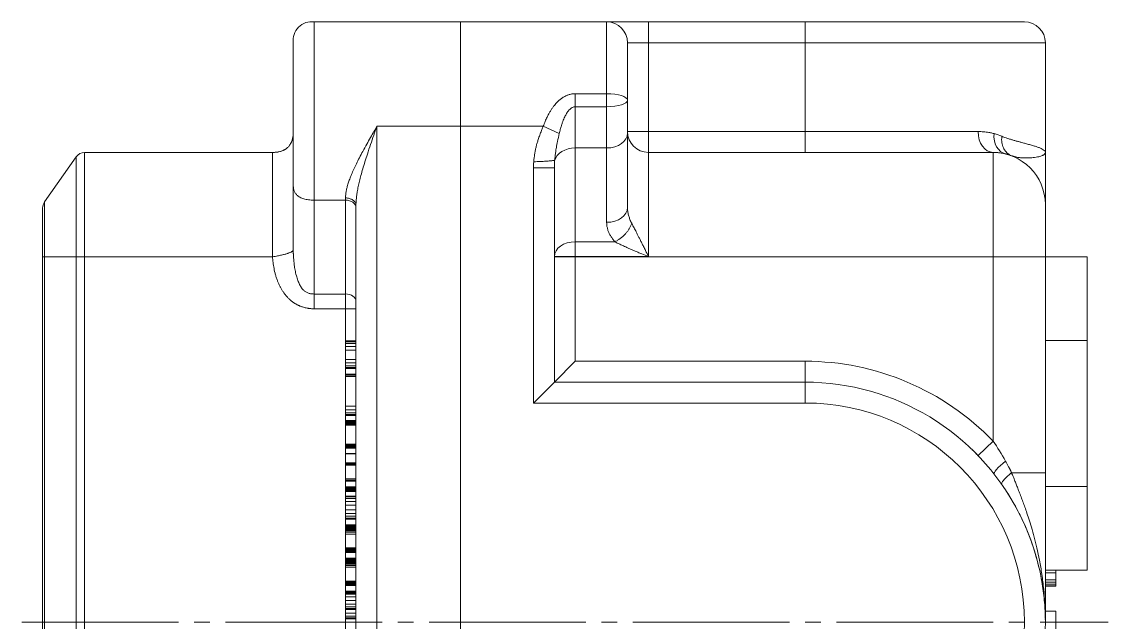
# Model space of a CAD drawing. Header units: millimetres. Extents: x -343 to 384, y -214 to 297.
# Drawn here: x -207.5 to -103.5, y 0 to 57.5 of the extents above; entities that cross this region are included whole.
import ezdxf

# ---------------------------------------------------------------- set-up
doc = ezdxf.new("R2010")
doc.units = ezdxf.units.MM
doc.linetypes.add('K5LT_AXLED', pattern=[19.5, 15, -1.5, 1.5, -1.5])
doc.linetypes.add('K5LT_THIN', pattern=[0])

# ---------------------------------------------------------------- blocks, each defined once
blk = doc.blocks.new('U3')
at = {"color": 7, "linetype": 'K5LT_THIN', "lineweight": 18}
for p, q in [((-173.5, 57.5), (-179.5, 57.5)), ((-179.5, 40.43), (-179.5, 57.5)), ((-165.5, 57.5), (-173.5, 57.5)), ((-165.5, 47.5), (-165.5, 57.5)), ((-165.5, 47.5), (-165.5, 57.5)), ((-151.5, 57.5), (-165.5, 57.5)), ((-151.5, 57.5), (-151.5, 50.62)), ((-151.5, 57.5), (-147.5, 57.5)), ((-147.5, 57.5), (-132.5, 57.5)), ((-147.5, 57.5), (-147.5, 55.5)), ((-132.5, 55.5), (-132.5, 57.5)), ((-132.5, 57.5), (-111.5, 57.5)), ((-181.5, 41.84), (-181.5, 55.5)), ((-181.5, 53.16), (-181.5, 55.5)), ((-149.5, 55.5), (-147.5, 55.5)), ((-149.5, 55.5), (-149.5, 50)), ((-147.5, 55.5), (-147.5, 47)), ((-147.5, 55.5), (-132.5, 55.5)), ((-132.5, 47), (-132.5, 55.5)), ((-132.5, 55.5), (-109.5, 55.5)), ((-109.5, 45), (-109.5, 55.5)), ((-181.5, 51.9), (-181.5, 50.63)), ((-181.5, 50.63), (-181.5, 43.1)), ((-154.5, 50.62), (-154.5, 49.37)), ((-151.5, 50.62), (-154.5, 50.62)), ((-151.5, 49.37), (-151.5, 50.62)), ((-149.5, 50), (-149.5, 50.5)), ((-149.5, 50.5), (-149.5, 50)), ((-149.5, 46.84), (-149.5, 50)), ((-154.5, 45.43), (-154.5, 49.37)), ((-151.5, 49.37), (-154.5, 49.37)), ((-151.5, 45.43), (-151.5, 49.37)), ((-181.5, 46.98), (-181.5, 46.99)), ((-181.5, 46.98), (-181.5, 46.96)), ((-181.5, 46.96), (-181.5, 46.98)), ((-181.5, 46.98), (-181.5, 46.96)), ((-165.5, 47.5), (-173.5, 47.5)), ((-173.5, 47.5), (-173.5, -47.5)), ((-165.5, -47.5), (-165.5, 47.5)), ((-165.5, -47.5), (-165.5, 47.5)), ((-157.57, 47.5), (-165.5, 47.5)), ((-157.57, 47.5), (-156.04, 46.82)), ((-149.5, 47), (-147.5, 47)), ((-149.5, 39.72), (-149.5, 46.84)), ((-147.5, 47), (-132.5, 47)), ((-147.5, 47), (-147.5, 45)), ((-132.5, 47), (-115.94, 47)), ((-132.5, 45), (-132.5, 47)), ((-183.5, 45), (-201.48, 45)), ((-201.48, 45), (-201.48, 35)), ((-183.5, 35), (-183.5, 45)), ((-183.49, 45), (-183.5, 45)), ((-154.5, 45.43), (-151.5, 45.43)), ((-154.5, 36.44), (-154.5, 45.43)), ((-151.5, 38.31), (-151.5, 45.43)), ((-147.5, 45), (-114.5, 45)), ((-147.5, 35.02), (-147.5, 45)), ((-114.5, 45), (-114.5, 35)), ((-109.5, 40), (-109.5, 45)), ((-109.5, 45), (-109.5, 45)), ((-205.32, 40.26), (-202.3, 44.57)), ((-202.3, 44.57), (-202.3, 35)), ((-158.5, 43.53), (-156.5, 43.53)), ((-158.5, 21), (-158.5, 43.53)), ((-156.5, 23), (-156.5, 43.53)), ((-181.5, 35.68), (-181.5, 41.84)), ((-176.5, 40.43), (-176.5, 40.64)), ((-205.5, 39.68), (-205.5, 35)), ((-205.32, 40.26), (-205.32, 35)), ((-176.5, 40.43), (-179.5, 40.43)), ((-179.5, 31.44), (-179.5, 40.43)), ((-176.5, 31.44), (-176.5, 40.43)), ((-175.5, 39.95), (-175.5, -39.95)), ((-109.5, 40), (-109.5, 35)), ((-154.5, 36.44), (-154.5, 35.02)), ((-154.5, 36.44), (-150.71, 36.44)), ((-181.5, 35.67), (-181.5, 35.68)), ((-205.5, -35), (-205.5, 35)), ((-205.5, 35), (-205.32, 35)), ((-205.32, 35), (-202.3, 35)), ((-205.32, -35), (-205.32, 35)), ((-201.48, 35), (-202.3, 35)), ((-202.3, -35), (-202.3, 35)), ((-183.5, 35), (-201.48, 35)), ((-201.48, -35), (-201.48, 35)), ((-183.49, 35), (-183.5, 35)), ((-154.5, 35), (-156.5, 35)), ((-154.5, 35.02), (-147.5, 35.02)), ((-154.5, 35), (-154.5, 35.02)), ((-154.5, 35), (-114.5, 35)), ((-154.5, 25), (-154.5, 35)), ((-114.5, 17.35), (-114.5, 35)), ((-109.5, 35), (-114.5, 35)), ((-105.5, 35), (-109.5, 35)), ((-109.5, 27), (-109.5, 35)), ((-105.5, 35), (-105.5, 27)), ((-176.5, 31.44), (-179.5, 31.44)), ((-179.5, 30.03), (-179.5, 31.44)), ((-176.5, 31.44), (-176.5, 30.03)), ((-176.5, 30.03), (-179.5, 30.03)), ((-175.5, 30.03), (-176.5, 30.03)), ((-176.5, 26.95), (-176.5, 30.03)), ((-176.5, 26.9), (-176.5, 26.95)), ((-175.5, 26.95), (-176.5, 26.95)), ((-176.5, 26.74), (-176.5, 26.9)), ((-175.5, 26.9), (-176.5, 26.9)), ((-175.5, 26.74), (-176.5, 26.74)), ((-176.5, 26.69), (-176.5, 26.74)), ((-175.5, 26.69), (-176.5, 26.69)), ((-176.5, 26.42), (-176.5, 26.69)), ((-175.5, 26.42), (-176.5, 26.42)), ((-176.5, 26.06), (-176.5, 26.42)), ((-175.5, 26.06), (-176.5, 26.06)), ((-176.5, 25.18), (-176.5, 26.06)), ((-109.5, 13), (-109.5, 27)), ((-105.5, 27), (-109.5, 27)), ((-105.5, 13), (-105.5, 27)), ((-175.5, 25.18), (-176.5, 25.18)), ((-176.5, 24.84), (-176.5, 25.18)), ((-154.5, 25), (-156.5, 23)), ((-132.5, 25), (-154.5, 25)), ((-132.5, 25), (-132.5, 23)), ((-176.5, 24.56), (-176.5, 24.84)), ((-175.5, 24.84), (-176.5, 24.84)), ((-176.5, 24.4), (-176.5, 24.56)), ((-175.5, 24.56), (-176.5, 24.56)), ((-175.5, 24.4), (-176.5, 24.4)), ((-176.5, 24.32), (-176.5, 24.4)), ((-175.5, 24.32), (-176.5, 24.32)), ((-176.5, 24.31), (-176.5, 24.32)), ((-175.5, 24.31), (-176.5, 24.31)), ((-176.5, 24.3), (-176.5, 24.31)), ((-175.5, 24.3), (-176.5, 24.3)), ((-176.5, 23.77), (-176.5, 24.3)), ((-175.5, 23.77), (-176.5, 23.77)), ((-176.5, 23.76), (-176.5, 23.77)), ((-176.5, 23.73), (-176.5, 23.76)), ((-175.5, 23.76), (-176.5, 23.76)), ((-175.5, 23.73), (-176.5, 23.73)), ((-176.5, 23.72), (-176.5, 23.73)), ((-176.5, 23.66), (-176.5, 23.72)), ((-175.5, 23.72), (-176.5, 23.72)), ((-176.5, 23.55), (-176.5, 23.66)), ((-175.5, 23.66), (-176.5, 23.66)), ((-176.5, 20.69), (-176.5, 23.55)), ((-175.5, 23.55), (-176.5, 23.55)), ((-156.5, 23), (-158.5, 21)), ((-132.5, 23), (-156.5, 23)), ((-132.5, 23), (-132.5, 21)), ((-132.5, 21), (-158.5, 21)), ((-176.5, 20.34), (-176.5, 20.69)), ((-175.5, 20.69), (-176.5, 20.69)), ((-175.5, 20.34), (-176.5, 20.34)), ((-176.5, 20.06), (-176.5, 20.34)), ((-175.5, 20.06), (-176.5, 20.06)), ((-176.5, 19.9), (-176.5, 20.06)), ((-175.5, 19.9), (-176.5, 19.9)), ((-176.5, 19.82), (-176.5, 19.9)), ((-175.5, 19.82), (-176.5, 19.82)), ((-176.5, 19.81), (-176.5, 19.82)), ((-175.5, 19.81), (-176.5, 19.81)), ((-176.5, 19.81), (-176.5, 19.81)), ((-175.5, 19.81), (-176.5, 19.81)), ((-176.5, 19.32), (-176.5, 19.81)), ((-175.5, 19.32), (-176.5, 19.32)), ((-176.5, 19.3), (-176.5, 19.32)), ((-175.5, 19.3), (-176.5, 19.3)), ((-176.5, 19.25), (-176.5, 19.3)), ((-175.5, 19.25), (-176.5, 19.25)), ((-176.5, 19.18), (-176.5, 19.25)), ((-176.5, 19.1), (-176.5, 19.18)), ((-175.5, 19.18), (-176.5, 19.18)), ((-175.5, 19.1), (-176.5, 19.1)), ((-176.5, 19.02), (-176.5, 19.1)), ((-176.5, 18.95), (-176.5, 19.02)), ((-175.5, 19.02), (-176.5, 19.02)), ((-175.5, 18.95), (-176.5, 18.95)), ((-176.5, 18.89), (-176.5, 18.95)), ((-176.5, 18.88), (-176.5, 18.89)), ((-175.5, 18.89), (-176.5, 18.89)), ((-176.5, 17.06), (-176.5, 18.88)), ((-175.5, 18.88), (-176.5, 18.88)), ((-175.5, 17.06), (-176.5, 17.06)), ((-176.5, 16.98), (-176.5, 17.06)), ((-176.5, 16.89), (-176.5, 16.98)), ((-175.5, 16.98), (-176.5, 16.98)), ((-175.5, 16.89), (-176.5, 16.89)), ((-176.5, 16.82), (-176.5, 16.89)), ((-176.5, 16.74), (-176.5, 16.82)), ((-175.5, 16.82), (-176.5, 16.82)), ((-175.5, 16.74), (-176.5, 16.74)), ((-176.5, 16.69), (-176.5, 16.74)), ((-176.5, 16.67), (-176.5, 16.69)), ((-175.5, 16.69), (-176.5, 16.69)), ((-175.5, 16.67), (-176.5, 16.67)), ((-176.5, 16.67), (-176.5, 16.67)), ((-175.5, 16.67), (-176.5, 16.67)), ((-176.5, 16.15), (-176.5, 16.67)), ((-114.5, 17.35), (-115.94, 15.96)), ((-176.5, 16.14), (-176.5, 16.15)), ((-175.5, 16.15), (-176.5, 16.15)), ((-176.5, 15.26), (-176.5, 16.14)), ((-175.5, 16.14), (-176.5, 16.14)), ((-176.5, 15.24), (-176.5, 15.26)), ((-175.5, 15.26), (-176.5, 15.26)), ((-176.5, 15.19), (-176.5, 15.24)), ((-175.5, 15.24), (-176.5, 15.24)), ((-176.5, 15.14), (-176.5, 15.19)), ((-175.5, 15.19), (-176.5, 15.19)), ((-175.5, 15.14), (-176.5, 15.14)), ((-176.5, 15.05), (-176.5, 15.14)), ((-176.5, 13.73), (-176.5, 15.05)), ((-175.5, 15.05), (-176.5, 15.05)), ((-176.5, 13.62), (-176.5, 13.73)), ((-175.5, 13.73), (-176.5, 13.73)), ((-176.5, 13.56), (-176.5, 13.62)), ((-175.5, 13.62), (-176.5, 13.62)), ((-176.5, 13.52), (-176.5, 13.56)), ((-175.5, 13.56), (-176.5, 13.56)), ((-109.5, 14.32), (-112.73, 14.32)), ((-176.5, 13.51), (-176.5, 13.52)), ((-175.5, 13.52), (-176.5, 13.52)), ((-175.5, 13.51), (-176.5, 13.51)), ((-176.5, 12.98), (-176.5, 13.51)), ((-176.5, 12.96), (-176.5, 12.98)), ((-175.5, 12.98), (-176.5, 12.98)), ((-176.5, 12.91), (-176.5, 12.96)), ((-175.5, 12.96), (-176.5, 12.96)), ((-175.5, 12.91), (-176.5, 12.91)), ((-176.5, 12.84), (-176.5, 12.91)), ((-176.5, 12.76), (-176.5, 12.84)), ((-175.5, 12.84), (-176.5, 12.84)), ((-175.5, 12.76), (-176.5, 12.76)), ((-176.5, 12.68), (-176.5, 12.76)), ((-175.5, 12.68), (-176.5, 12.68)), ((-176.5, 12.61), (-176.5, 12.68)), ((-175.5, 12.61), (-176.5, 12.61)), ((-176.5, 12.54), (-176.5, 12.61)), ((-176.5, 12.09), (-176.5, 12.54)), ((-176.5, 12.54), (-176.5, 12.54)), ((-175.5, 12.54), (-176.5, 12.54)), ((-175.5, 12.54), (-176.5, 12.54)), ((-105.5, 13), (-109.5, 13)), ((-109.5, 5), (-109.5, 13)), ((-105.5, 13), (-105.5, 5)), ((-175.5, 12.09), (-176.5, 12.09)), ((-176.5, 12.05), (-176.5, 12.09)), ((-176.5, 11.89), (-176.5, 12.05)), ((-175.5, 12.05), (-176.5, 12.05)), ((-176.5, 11.84), (-176.5, 11.89)), ((-175.5, 11.89), (-176.5, 11.89)), ((-175.5, 11.84), (-176.5, 11.84)), ((-176.5, 11.57), (-176.5, 11.84)), ((-175.5, 11.57), (-176.5, 11.57)), ((-176.5, 11.21), (-176.5, 11.57)), ((-176.5, 10.77), (-176.5, 11.21)), ((-175.5, 11.21), (-176.5, 11.21)), ((-175.5, 10.77), (-176.5, 10.77)), ((-176.5, 10.43), (-176.5, 10.77)), ((-175.5, 10.43), (-176.5, 10.43)), ((-176.5, 10.15), (-176.5, 10.43)), ((-175.5, 10.15), (-176.5, 10.15)), ((-176.5, 9.97), (-176.5, 10.15)), ((-175.5, 9.97), (-176.5, 9.97)), ((-176.5, 9.9), (-176.5, 9.97)), ((-176.5, 9.89), (-176.5, 9.9)), ((-175.5, 9.9), (-176.5, 9.9)), ((-175.5, 9.89), (-176.5, 9.89)), ((-176.5, 9.32), (-176.5, 9.89)), ((-175.5, 9.32), (-176.5, 9.32)), ((-176.5, 9.31), (-176.5, 9.32)), ((-175.5, 9.31), (-176.5, 9.31)), ((-176.5, 9.26), (-176.5, 9.31)), ((-176.5, 9.19), (-176.5, 9.26)), ((-175.5, 9.26), (-176.5, 9.26)), ((-176.5, 9.1), (-176.5, 9.19)), ((-175.5, 9.19), (-176.5, 9.19)), ((-176.5, 9.03), (-176.5, 9.1)), ((-175.5, 9.1), (-176.5, 9.1)), ((-176.5, 8.95), (-176.5, 9.03)), ((-175.5, 9.03), (-176.5, 9.03)), ((-176.5, 8.89), (-176.5, 8.95)), ((-175.5, 8.95), (-176.5, 8.95)), ((-175.5, 8.89), (-176.5, 8.89)), ((-176.5, 8.88), (-176.5, 8.89)), ((-175.5, 8.88), (-176.5, 8.88)), ((-176.5, 8.87), (-176.5, 8.88)), ((-176.5, 8.82), (-176.5, 8.87)), ((-175.5, 8.87), (-176.5, 8.87)), ((-175.5, 8.82), (-176.5, 8.82)), ((-176.5, 8.76), (-176.5, 8.82)), ((-175.5, 8.76), (-176.5, 8.76)), ((-176.5, 8.62), (-176.5, 8.76)), ((-176.5, 8.44), (-176.5, 8.62)), ((-175.5, 8.62), (-176.5, 8.62)), ((-176.5, 7.12), (-176.5, 8.44)), ((-175.5, 8.44), (-176.5, 8.44)), ((-176.5, 7.1), (-176.5, 7.12)), ((-175.5, 7.12), (-176.5, 7.12)), ((-176.5, 7.05), (-176.5, 7.1)), ((-175.5, 7.1), (-176.5, 7.1)), ((-176.5, 6.98), (-176.5, 7.05)), ((-175.5, 7.05), (-176.5, 7.05)), ((-175.5, 6.98), (-176.5, 6.98)), ((-176.5, 6.9), (-176.5, 6.98)), ((-176.5, 6.82), (-176.5, 6.9)), ((-175.5, 6.9), (-176.5, 6.9)), ((-176.5, 6.75), (-176.5, 6.82)), ((-175.5, 6.82), (-176.5, 6.82)), ((-176.5, 6.69), (-176.5, 6.75)), ((-175.5, 6.75), (-176.5, 6.75)), ((-175.5, 6.69), (-176.5, 6.69)), ((-176.5, 6.68), (-176.5, 6.69)), ((-175.5, 6.68), (-176.5, 6.68)), ((-176.5, 6.15), (-176.5, 6.68)), ((-176.5, 6.13), (-176.5, 6.15)), ((-175.5, 6.15), (-176.5, 6.15)), ((-176.5, 6.08), (-176.5, 6.13)), ((-175.5, 6.13), (-176.5, 6.13)), ((-175.5, 6.08), (-176.5, 6.08)), ((-176.5, 6.01), (-176.5, 6.08)), ((-175.5, 6.01), (-176.5, 6.01)), ((-176.5, 5.93), (-176.5, 6.01)), ((-176.5, 5.85), (-176.5, 5.93)), ((-175.5, 5.93), (-176.5, 5.93)), ((-175.5, 5.85), (-176.5, 5.85)), ((-176.5, 5.78), (-176.5, 5.85)), ((-175.5, 5.78), (-176.5, 5.78)), ((-176.5, 5.72), (-176.5, 5.78)), ((-175.5, 5.72), (-176.5, 5.72)), ((-176.5, 5.71), (-176.5, 5.72)), ((-176.5, 5.69), (-176.5, 5.71)), ((-175.5, 5.71), (-176.5, 5.71)), ((-176.5, 5.64), (-176.5, 5.69)), ((-175.5, 5.69), (-176.5, 5.69)), ((-176.5, 5.58), (-176.5, 5.64)), ((-175.5, 5.64), (-176.5, 5.64)), ((-175.5, 5.58), (-176.5, 5.58)), ((-176.5, 5.44), (-176.5, 5.58)), ((-176.5, 5.27), (-176.5, 5.44)), ((-175.5, 5.44), (-176.5, 5.44)), ((-175.5, 5.27), (-176.5, 5.27)), ((-176.5, 3.94), (-176.5, 5.27)), ((-105.5, 5), (-109.5, 5)), ((-109.5, 0), (-109.5, 5)), ((-109.5, 4.75), (-108.5, 4.75)), ((-108.5, 5), (-108.5, 4.75)), ((-108.5, 4.75), (-108.5, 4.08)), ((-175.5, 3.94), (-176.5, 3.94)), ((-176.5, 3.93), (-176.5, 3.94)), ((-176.5, 3.88), (-176.5, 3.93)), ((-175.5, 3.93), (-176.5, 3.93)), ((-176.5, 3.81), (-176.5, 3.88)), ((-175.5, 3.88), (-176.5, 3.88)), ((-175.5, 3.81), (-176.5, 3.81)), ((-176.5, 3.73), (-176.5, 3.81)), ((-176.5, 3.65), (-176.5, 3.73)), ((-175.5, 3.73), (-176.5, 3.73)), ((-176.5, 3.58), (-176.5, 3.65)), ((-175.5, 3.65), (-176.5, 3.65)), ((-176.5, 3.51), (-176.5, 3.58)), ((-175.5, 3.58), (-176.5, 3.58)), ((-175.5, 3.51), (-176.5, 3.51)), ((-176.5, 3.51), (-176.5, 3.51)), ((-175.5, 3.51), (-176.5, 3.51)), ((-176.5, 2.97), (-176.5, 3.51)), ((-109.5, 4.08), (-108.5, 4.08)), ((-109.5, 3.89), (-109.5, 1.7)), ((-109.5, 3.83), (-108.5, 3.83)), ((-109.5, 3.66), (-108.5, 3.66)), ((-109.5, 3.5), (-108.5, 3.5)), ((-109.5, 3.45), (-108.5, 3.45)), ((-108.5, 4.08), (-108.5, 3.83)), ((-108.5, 3.83), (-108.5, 3.66)), ((-108.5, 3.66), (-108.5, 3.5)), ((-108.5, 3.5), (-108.5, 3.45)), ((-176.5, 2.94), (-176.5, 2.97)), ((-175.5, 2.97), (-176.5, 2.97)), ((-176.5, 2.84), (-176.5, 2.94)), ((-175.5, 2.94), (-176.5, 2.94)), ((-175.5, 2.84), (-176.5, 2.84)), ((-176.5, 2.78), (-176.5, 2.84)), ((-175.5, 2.78), (-176.5, 2.78)), ((-176.5, 2.7), (-176.5, 2.78)), ((-176.5, 2.43), (-176.5, 2.7)), ((-175.5, 2.7), (-176.5, 2.7)), ((-175.5, 2.43), (-176.5, 2.43)), ((-176.5, 2.09), (-176.5, 2.43)), ((-175.5, 2.09), (-176.5, 2.09)), ((-176.5, 1.75), (-176.5, 2.09)), ((-176.5, 1.49), (-176.5, 1.75)), ((-175.5, 1.75), (-176.5, 1.75)), ((-175.5, 1.49), (-176.5, 1.49)), ((-176.5, 1.33), (-176.5, 1.49)), ((-175.5, 1.33), (-176.5, 1.33)), ((-176.5, 1.24), (-176.5, 1.33)), ((-176.5, 1.23), (-176.5, 1.24)), ((-175.5, 1.24), (-176.5, 1.24)), ((-175.5, 1.23), (-176.5, 1.23)), ((-176.5, 1.22), (-176.5, 1.23)), ((-176.5, 1.21), (-176.5, 1.22)), ((-175.5, 1.22), (-176.5, 1.22)), ((-175.5, 1.21), (-176.5, 1.21)), ((-176.5, 0.87), (-176.5, 1.21)), ((-109.5, 1.05), (-108.5, 1.05)), ((-108.5, 1.05), (-108.5, -0.95)), ((-175.5, 0.87), (-176.5, 0.87)), ((-176.5, 0.59), (-176.5, 0.87)), ((-175.5, 0.59), (-176.5, 0.59)), ((-176.5, 0.43), (-176.5, 0.59)), ((-175.5, 0.43), (-176.5, 0.43)), ((-176.5, 0.35), (-176.5, 0.43)), ((-175.5, 0.35), (-176.5, 0.35)), ((-176.5, 0.33), (-176.5, 0.35)), ((-176.5, 0.33), (-176.5, 0.33)), ((-175.5, 0.33), (-176.5, 0.33)), ((-175.5, 0.33), (-176.5, 0.33)), ((-176.5, -2.58), (-176.5, 0.33)), ((-109.5, 0), (-109.5, 0.9)), ((-109.5, 0.12), (-109.5, 0.12)), ((-109.5, 0.05), (-109.5, 0.01)), ((-109.5, 0), (-109.5, 0)), ((-109.5, 0), (-109.5, 0)), ((-109.5, 0), (-109.5, 0))]:
    blk.add_line(p, q, dxfattribs=at)
at = {"color": 30, "linetype": 'K5LT_AXLED', "lineweight": 18, "true_color": 0xff8000}
blk.add_line((-207.5, 0), (-103.48, 0), dxfattribs=at)
at = {"color": 7, "linetype": 'K5LT_THIN', "lineweight": 18}
for centre, radius, start, end in [((-179.75, 55.75), 1.77, 81.8699, 188.1301), ((-179.75, 55.75), 1.77, 81.8699, 188.1301), ((-173.5, 55.5), 2, 90, 91.7261), ((-151.5, 55.5), 2, 0, 90), ((-151.5, 55.5), 2, 0, 90), ((-111.5, 55.5), 2, 0, 90), ((-147.5, 47), 2, 180, 270), ((-201.48, 44), 1, 90, 145), ((-114.5, 40), 5, 0, 90), ((-114.5, 40), 5, 79.3637, 90), ((-114.5, 40), 5, 69.2986, 76.2769), ((-110.66, 45), 1.16, 359.9747, 0.0301), ((-204.5, 39.68), 1, 145, 180), ((-132.5, 0), 25, 43.9455, 90), ((-132.5, 0), 23, 324.9844, 90), ((-132.5, 0), 21, 270, 90), ((-132.5, 0), 23, 43.9455, 45.9208), ((-132.5, 0), 23, 0.0014, 0.7692)]:
    blk.add_arc(centre, radius, start, end, dxfattribs=at)
for centre, major_axis, ratio, start_param, end_param in [((-151.5, 50), (2, 0), 0.3125, 0, 1.570796), ((-151.5, 50), (2, 0), 0.3125, 4.712389, 6.283185), ((-151.5, 46.84), (2, 0), 0.707107, 4.712389, 6.283185), ((-114.5, 47), (0, -2), 0.72, 4.712389, 6.283185), ((-112.84, 46.8), (-0.47, -1.94), 0.777628, 4.900052, 6.283185), ((-154.5, 44.01), (-2, 0), 0.707107, 4.712389, 6.110985), ((-176.5, 39.72), (1, 0), 0.707107, 0, 1.570796), ((-151.5, 39.72), (2, 0), 0.707107, 4.712389, 6.283185), ((-154.5, 35.03), (-2, 0), 0.707107, 4.712389, 6.283185), ((-154.5, 35.03), (2, 0), 0.00245, 3.141593, 4.712389), ((-176.5, 30.74), (1, 0), 0.707107, 0, 1.570796), ((-112.84, 15.44), (-1.57, -1.24), 0.149152, 4.900052, 6.283185)]:
    blk.add_ellipse(centre, major_axis=major_axis, ratio=ratio, start_param=start_param, end_param=end_param, dxfattribs=at)
for points, knots in [([(-173.56, 57.5), (-173.56, 57.5), (-173.56, 57.5), (-173.56, 57.5), (-173.56, 57.5), (-173.56, 57.5), (-173.56, 57.5), (-173.56, 57.5), (-173.56, 57.5), (-173.56, 57.5), (-173.55, 57.5), (-173.55, 57.5), (-173.55, 57.5), (-173.55, 57.5), (-173.55, 57.5), (-173.54, 57.5), (-173.54, 57.5), (-173.53, 57.5), (-173.53, 57.5), (-173.53, 57.5), (-173.52, 57.5), (-173.52, 57.5), (-173.52, 57.5), (-173.52, 57.5), (-173.52, 57.5), (-173.52, 57.5), (-173.52, 57.5), (-173.52, 57.5), (-173.52, 57.5), (-173.52, 57.5), (-173.52, 57.5), (-173.51, 57.5), (-173.51, 57.5), (-173.51, 57.5), (-173.51, 57.5), (-173.5, 57.5), (-173.5, 57.5), (-173.5, 57.5)], [233.946036, 233.946036, 233.946036, 233.946036, 235.542828, 235.542828, 276.436927, 276.436927, 289.10188, 289.10188, 314.431786, 314.431786, 347.818219, 347.818219, 391.134393, 391.134393, 477.76674, 477.76674, 638.366376, 638.366376, 695.631383, 695.631383, 752.89639, 752.89639, 759.002965, 759.002965, 764.726166, 764.726166, 772.755195, 772.755195, 788.813252, 788.813252, 813.929142, 813.929142, 868.847093, 868.847093, 923.765043, 923.765043, 955, 955, 955, 955]), ([(-157.57, 47.5), (-157.51, 47.66), (-157.4, 47.95), (-157.22, 48.35), (-157.06, 48.68), (-156.9, 48.95), (-156.74, 49.19), (-156.59, 49.41), (-156.44, 49.59), (-156.31, 49.74), (-156.18, 49.88), (-156.05, 49.99), (-155.93, 50.09), (-155.79, 50.19), (-155.65, 50.28), (-155.5, 50.37), (-155.35, 50.44), (-155.21, 50.5), (-155.08, 50.54), (-154.95, 50.58), (-154.83, 50.6), (-154.73, 50.61), (-154.62, 50.62), (-154.54, 50.62), (-154.5, 50.62)], [0, 0, 0, 0, 2.901177, 5.388415, 7.368806, 9.146688, 10.736127, 12.222564, 13.539492, 14.686912, 15.620491, 16.566577, 17.417985, 18.246997, 19.149206, 20.047548, 20.921543, 21.630212, 22.301328, 22.934782, 23.471937, 23.973987, 24.42611, 25, 25, 25, 25]), ([(-156.04, 46.82), (-156.01, 46.95), (-155.94, 47.2), (-155.85, 47.53), (-155.75, 47.82), (-155.66, 48.07), (-155.57, 48.29), (-155.47, 48.49), (-155.38, 48.66), (-155.29, 48.81), (-155.2, 48.93), (-155.12, 49.03), (-155.04, 49.12), (-154.95, 49.19), (-154.86, 49.26), (-154.76, 49.32), (-154.66, 49.36), (-154.57, 49.37), (-154.52, 49.37), (-154.5, 49.37)], [0, 0, 0, 0, 2.479781, 4.646171, 6.373581, 7.991181, 9.473584, 10.804583, 12.036273, 13.139532, 14.135519, 14.972139, 15.706274, 16.444581, 17.213496, 18.029385, 18.869131, 19.537508, 20, 20, 20, 20]), ([(-181.5, 46.96), (-181.5, 46.87), (-181.51, 46.7), (-181.54, 46.46), (-181.59, 46.25), (-181.65, 46.06), (-181.72, 45.9), (-181.81, 45.75), (-181.9, 45.62), (-181.99, 45.51), (-182.08, 45.43), (-182.16, 45.37), (-182.23, 45.32), (-182.3, 45.27), (-182.35, 45.25), (-182.37, 45.24)], [0, 0, 0, 0, 2.158237, 4.058551, 5.650396, 7.187541, 8.613044, 9.948707, 11.229871, 12.330548, 13.279482, 14.022143, 14.757091, 15.398201, 16, 16, 16, 16]), ([(-181.5, 46.96), (-181.5, 46.94), (-181.5, 46.92), (-181.5, 46.87), (-181.5, 46.83), (-181.51, 46.73), (-181.52, 46.67), (-181.53, 46.53), (-181.55, 46.45), (-181.58, 46.32), (-181.59, 46.27), (-181.61, 46.18), (-181.63, 46.14), (-181.65, 46.06), (-181.67, 46.03), (-181.7, 45.95), (-181.72, 45.92), (-181.75, 45.86), (-181.76, 45.84), (-181.78, 45.81)], [0.634193, 0.634193, 0.634193, 0.634193, 2.038431, 2.038431, 4.721358, 4.721358, 9.172038, 9.172038, 14.772038, 14.772038, 18.316155, 18.316155, 20.993873, 20.993873, 23.668424, 23.668424, 26.035314, 26.035314, 28, 28, 28, 28]), ([(-181.5, 46.96), (-181.5, 46.94), (-181.5, 46.92), (-181.5, 46.87), (-181.5, 46.83), (-181.51, 46.73), (-181.52, 46.67), (-181.53, 46.53), (-181.55, 46.45), (-181.58, 46.32), (-181.59, 46.27), (-181.61, 46.18), (-181.63, 46.14), (-181.65, 46.06), (-181.67, 46.03), (-181.7, 45.95), (-181.72, 45.92), (-181.75, 45.86), (-181.76, 45.84), (-181.78, 45.81)], [0.634193, 0.634193, 0.634193, 0.634193, 2.038431, 2.038431, 4.721358, 4.721358, 9.172038, 9.172038, 14.772038, 14.772038, 18.316155, 18.316155, 20.993873, 20.993873, 23.668424, 23.668424, 26.035314, 26.035314, 28, 28, 28, 28]), ([(-176.5, 40.64), (-176.5, 40.75), (-176.49, 40.97), (-176.44, 41.31), (-176.36, 41.66), (-176.25, 42.05), (-176.1, 42.46), (-175.92, 42.91), (-175.71, 43.4), (-175.46, 43.93), (-175.17, 44.5), (-174.84, 45.12), (-174.48, 45.78), (-174.12, 46.41), (-173.8, 46.98), (-173.59, 47.34), (-173.5, 47.5)], [0, 0, 0, 0, 0.907039, 1.809225, 2.69908, 3.695897, 4.734928, 5.855588, 7.056291, 8.351933, 9.736343, 11.237775, 12.884484, 14.444183, 15.835058, 17, 17, 17, 17]), ([(-175.5, 39.95), (-175.5, 40.09), (-175.49, 40.38), (-175.44, 40.81), (-175.38, 41.25), (-175.29, 41.73), (-175.17, 42.25), (-175.02, 42.82), (-174.85, 43.44), (-174.64, 44.12), (-174.39, 44.9), (-174.11, 45.75), (-173.8, 46.64), (-173.6, 47.22), (-173.5, 47.5)], [0, 0, 0, 0, 0.942376, 1.854093, 2.732412, 3.714517, 4.75378, 5.882612, 7.112826, 8.438539, 9.867031, 11.642469, 13.365777, 15, 15, 15, 15]), ([(-157.57, 47.5), (-157.61, 47.4), (-157.66, 47.3), (-157.73, 47.12), (-157.76, 47.05), (-157.81, 46.91), (-157.84, 46.84), (-157.89, 46.7), (-157.92, 46.63), (-157.97, 46.49), (-157.99, 46.42), (-158.04, 46.28), (-158.06, 46.21), (-158.11, 46.04), (-158.15, 45.93), (-158.21, 45.72), (-158.23, 45.61), (-158.29, 45.39), (-158.31, 45.27), (-158.36, 45.04), (-158.38, 44.92), (-158.41, 44.71), (-158.43, 44.6), (-158.44, 44.48), (-158.45, 44.46), (-158.46, 44.33), (-158.47, 44.22), (-158.48, 44.1)], [3.966564, 3.966564, 3.966564, 3.966564, 4.467652, 4.467652, 4.806697, 4.806697, 5.141753, 5.141753, 5.472924, 5.472924, 5.800262, 5.800262, 6.112607, 6.112607, 6.597944, 6.597944, 7.075082, 7.075082, 7.581771, 7.581771, 8.080017, 8.080017, 8.514732, 8.514732, 8.60747, 8.60747, 9.06049, 9.06049, 9.06049, 9.06049]), ([(-156.04, 46.82), (-156.09, 46.56), (-156.19, 46.11), (-156.31, 45.52), (-156.38, 45.07), (-156.43, 44.72), (-156.45, 44.46), (-156.47, 44.32), (-156.47, 44.26)], [0, 0, 0, 0, 2.598862, 4.675952, 6.140462, 7.441641, 8.364552, 9, 9, 9, 9]), ([(-115.94, 47), (-115.76, 47), (-115.41, 46.98), (-114.96, 46.92), (-114.63, 46.86), (-114.47, 46.82), (-114.41, 46.8)], [0, 0, 0, 0, 2.308044, 4.616087, 6.171643, 7, 7, 7, 7]), ([(-113.67, 46.55), (-113.68, 46.44), (-113.69, 46.23), (-113.66, 45.94), (-113.61, 45.68), (-113.52, 45.45), (-113.4, 45.23), (-113.26, 45.04), (-113.1, 44.88), (-112.92, 44.76), (-112.8, 44.7), (-112.73, 44.68)], [0, 0, 0, 0, 1.617976, 3.030481, 4.293838, 5.593457, 6.935416, 8.270946, 9.582239, 10.827775, 12, 12, 12, 12]), ([(-113.67, 46.55), (-113.53, 46.49), (-113.28, 46.4), (-112.93, 46.28), (-112.63, 46.19), (-112.35, 46.11), (-112.05, 46.03), (-111.73, 45.94), (-111.37, 45.84), (-110.99, 45.74), (-110.63, 45.64), (-110.3, 45.53), (-110.02, 45.43), (-109.78, 45.32), (-109.61, 45.2), (-109.52, 45.09), (-109.5, 45.03), (-109.5, 45)], [0, 0, 0, 0, 0.978117, 1.835841, 2.569046, 3.332013, 4.122583, 5.02633, 6.149563, 7.452045, 8.875183, 10.27878, 11.734255, 13.274791, 15.169666, 16.763414, 18, 18, 18, 18]), ([(-182.37, 45.24), (-182.44, 45.2), (-182.57, 45.14), (-182.77, 45.08), (-182.96, 45.04), (-183.14, 45.02), (-183.31, 45), (-183.43, 45), (-183.49, 45)], [0, 0, 0, 0, 1.814906, 3.440633, 4.87718, 6.263311, 7.637584, 9, 9, 9, 9]), ([(-182.37, 45.24), (-182.44, 45.2), (-182.57, 45.14), (-182.77, 45.08), (-182.96, 45.04), (-183.14, 45.02), (-183.31, 45), (-183.43, 45), (-183.49, 45)], [0, 0, 0, 0, 1.814906, 3.440633, 4.87718, 6.263311, 7.637584, 9, 9, 9, 9]), ([(-183.49, 45), (-183.4, 45), (-183.23, 45.01), (-183, 45.03), (-182.8, 45.07), (-182.64, 45.12), (-182.49, 45.17), (-182.41, 45.21), (-182.37, 45.23)], [0, 0, 0, 0, 2.06352, 3.900842, 5.39468, 6.82246, 7.985138, 9, 9, 9, 9]), ([(-182.25, 45.31), (-182.27, 45.29), (-182.29, 45.28), (-182.33, 45.26), (-182.35, 45.25), (-182.37, 45.24)], [0, 0, 0, 0, 1.196729, 1.196729, 2.271411, 2.271411, 2.271411, 2.271411]), ([(-113.32, 44.86), (-113.32, 44.86), (-113.32, 44.86), (-113.31, 44.86), (-113.31, 44.86), (-113.31, 44.86), (-113.31, 44.86), (-113.31, 44.86), (-113.31, 44.86), (-113.31, 44.86), (-113.31, 44.86), (-113.3, 44.85), (-113.3, 44.85), (-113.29, 44.85), (-113.29, 44.85), (-113.27, 44.85), (-113.26, 44.84), (-113.24, 44.84), (-113.23, 44.84), (-113.2, 44.83), (-113.18, 44.82), (-113.16, 44.82)], [0.000098, 0.000098, 0.000098, 0.000098, 0.005, 0.005, 0.02, 0.02, 0.039999, 0.039999, 0.079998, 0.079998, 0.159996, 0.159996, 0.319992, 0.319992, 0.639984, 0.639984, 1.239984, 1.239984, 1.839984, 1.839984, 3, 3, 3, 3]), ([(-112.73, 44.68), (-112.72, 44.67), (-112.7, 44.67), (-112.67, 44.66), (-112.63, 44.64), (-112.58, 44.63), (-112.5, 44.61), (-112.39, 44.58), (-112.23, 44.54), (-112.06, 44.51), (-111.88, 44.49), (-111.7, 44.48), (-111.51, 44.47), (-111.31, 44.47), (-111.1, 44.47), (-110.89, 44.48), (-110.64, 44.51), (-110.38, 44.54), (-110.13, 44.59), (-109.93, 44.65), (-109.79, 44.7), (-109.69, 44.75), (-109.6, 44.81), (-109.53, 44.89), (-109.5, 44.95), (-109.5, 44.99), (-109.5, 44.99), (-109.5, 44.99), (-109.5, 45), (-109.5, 45), (-109.5, 45), (-109.5, 45), (-109.5, 45)], [0, 0, 0, 0, 0.175599, 0.35174, 0.533987, 0.767411, 1.201588, 1.87981, 2.799666, 3.868933, 4.959319, 6.12167, 7.28578, 8.606383, 9.997381, 11.597878, 13.44772, 15.918602, 18.590741, 21.166506, 23.281896, 25.040298, 26.624198, 29.639945, 32.406381, 32.681847, 32.773669, 32.842995, 32.887479, 32.914761, 32.943004, 33, 33, 33, 33]), ([(-158.5, 43.53), (-158.5, 43.61), (-158.5, 43.7), (-158.49, 43.88), (-158.49, 43.98), (-158.48, 44.1)], [0, 0, 0, 0, 0.905926, 0.905926, 2, 2, 2, 2]), ([(-158.48, 44.1), (-158.26, 44.11), (-157.95, 44.13), (-157.58, 44.14), (-157.33, 44.16), (-157.11, 44.17), (-156.91, 44.19), (-156.75, 44.21), (-156.62, 44.22), (-156.52, 44.24), (-156.48, 44.25), (-156.47, 44.26)], [0, 0, 0, 0, 2.70347, 3.828906, 4.988627, 6.186506, 7.36529, 8.537209, 9.67685, 10.831275, 12, 12, 12, 12]), ([(-156.5, 43.53), (-156.5, 43.6), (-156.5, 43.74), (-156.49, 43.94), (-156.48, 44.11), (-156.48, 44.21), (-156.47, 44.26)], [0, 0, 0, 0, 2.085532, 4.093727, 5.649283, 7, 7, 7, 7]), ([(-175.5, 39.95), (-175.5, 40), (-175.51, 40.08), (-175.57, 40.2), (-175.64, 40.31), (-175.74, 40.4), (-175.86, 40.48), (-175.99, 40.54), (-176.14, 40.59), (-176.31, 40.63), (-176.43, 40.64), (-176.5, 40.64)], [0, 0, 0, 0, 1.559957, 2.920951, 4.136752, 5.384901, 6.67049, 7.938583, 9.211972, 10.459586, 12, 12, 12, 12]), ([(-149.5, 39.72), (-149.5, 39.57), (-149.48, 39.3), (-149.39, 38.92), (-149.27, 38.56), (-149.17, 38.33), (-149.1, 38.21)], [0, 0, 0, 0, 2.055516, 3.782254, 5.27026, 7, 7, 7, 7]), ([(-151.5, 38.31), (-151.49, 38.2), (-151.49, 38.1), (-151.47, 37.94), (-151.47, 37.89), (-151.44, 37.79), (-151.43, 37.74), (-151.4, 37.63), (-151.39, 37.58), (-151.36, 37.48), (-151.34, 37.43), (-151.3, 37.34), (-151.28, 37.29), (-151.23, 37.2), (-151.21, 37.15), (-151.16, 37.06), (-151.13, 37.01), (-151.08, 36.92), (-151.05, 36.88), (-150.99, 36.8), (-150.96, 36.75), (-150.9, 36.67), (-150.87, 36.63), (-150.8, 36.55), (-150.77, 36.51), (-150.73, 36.47), (-150.72, 36.45), (-150.71, 36.44)], [6.455038, 6.455038, 6.455038, 6.455038, 7.843135, 7.843135, 8.550097, 8.550097, 9.264341, 9.264341, 9.960417, 9.960417, 10.666267, 10.666267, 11.344233, 11.344233, 12.033894, 12.033894, 12.691602, 12.691602, 13.3626, 13.3626, 13.999827, 13.999827, 14.651785, 14.651785, 15.268114, 15.268114, 15.44827, 15.44827, 15.44827, 15.44827]), ([(-149.1, 38.21), (-149.13, 38.12), (-149.2, 37.95), (-149.33, 37.7), (-149.48, 37.47), (-149.65, 37.25), (-149.84, 37.05), (-150.05, 36.86), (-150.28, 36.69), (-150.5, 36.55), (-150.64, 36.47), (-150.71, 36.44)], [0, 0, 0, 0, 1.591339, 3.038202, 4.319219, 5.634787, 6.94346, 8.222001, 9.636447, 10.880912, 12, 12, 12, 12]), ([(-149.1, 38.21), (-149.06, 38.14), (-148.99, 37.99), (-148.88, 37.78), (-148.77, 37.58), (-148.67, 37.38), (-148.56, 37.16), (-148.44, 36.92), (-148.29, 36.63), (-148.14, 36.32), (-147.96, 35.97), (-147.75, 35.54), (-147.59, 35.21), (-147.5, 35.02)], [0, 0, 0, 0, 1.131212, 2.123429, 2.976649, 3.846015, 4.774092, 5.857264, 7.082072, 8.475205, 9.910606, 11.60106, 14, 14, 14, 14]), ([(-150.71, 36.44), (-150.56, 36.36), (-150.34, 36.25), (-150.06, 36.12), (-149.87, 36.03), (-149.67, 35.94), (-149.42, 35.83), (-149.14, 35.71), (-148.83, 35.57), (-148.5, 35.43), (-148.05, 35.25), (-147.71, 35.11), (-147.5, 35.02)], [0, 0, 0, 0, 1.944591, 2.721491, 3.399257, 4.265366, 5.248876, 6.400506, 7.584815, 8.973477, 10.473628, 13, 13, 13, 13]), ([(-183.49, 35), (-183.4, 35.02), (-183.24, 35.04), (-183.01, 35.09), (-182.81, 35.13), (-182.62, 35.17), (-182.45, 35.21), (-182.29, 35.25), (-182.15, 35.29), (-182.03, 35.33), (-181.93, 35.37), (-181.83, 35.4), (-181.75, 35.44), (-181.67, 35.48), (-181.61, 35.52), (-181.56, 35.55), (-181.53, 35.59), (-181.51, 35.63), (-181.5, 35.66), (-181.5, 35.67)], [0, 0, 0, 0, 1.631366, 3.04953, 4.28248, 5.478868, 6.638695, 7.716779, 8.748945, 9.731337, 10.682058, 11.629833, 12.631499, 13.693759, 14.837818, 16.034067, 17.271318, 18.601085, 20, 20, 20, 20]), ([(-181.5, 35.68), (-181.5, 35.62), (-181.5, 35.53), (-181.5, 35.42), (-181.5, 35.33), (-181.49, 35.26), (-181.49, 35.17), (-181.48, 35.04), (-181.47, 34.86), (-181.46, 34.65), (-181.43, 34.43), (-181.41, 34.21), (-181.37, 33.98), (-181.33, 33.72), (-181.28, 33.46), (-181.21, 33.2), (-181.14, 32.96), (-181.07, 32.74), (-180.99, 32.53), (-180.9, 32.35), (-180.81, 32.18), (-180.71, 32.02), (-180.6, 31.88), (-180.48, 31.77), (-180.36, 31.68), (-180.24, 31.61), (-180.11, 31.55), (-179.98, 31.5), (-179.86, 31.47), (-179.75, 31.46), (-179.67, 31.45), (-179.59, 31.44), (-179.53, 31.44), (-179.5, 31.44)], [0, 0, 0, 0, 0.929665, 1.646176, 2.107816, 2.483102, 2.938028, 3.692493, 4.801705, 6.134921, 7.497617, 8.861355, 10.282664, 11.940388, 13.712505, 15.53472, 17.187113, 18.747803, 20.236903, 21.659345, 23.029419, 24.347259, 25.619024, 26.789451, 27.847285, 28.847929, 29.829675, 30.796774, 31.696265, 32.39461, 32.922914, 33.371421, 34, 34, 34, 34]), ([(-183.49, 35), (-183.49, 34.96), (-183.48, 34.92), (-183.47, 34.79), (-183.46, 34.69), (-183.43, 34.41), (-183.4, 34.22), (-183.34, 33.84), (-183.3, 33.64), (-183.22, 33.34), (-183.19, 33.24), (-183.13, 33.02), (-183.09, 32.92), (-183.02, 32.72), (-182.99, 32.63), (-182.91, 32.45), (-182.87, 32.35), (-182.8, 32.22), (-182.78, 32.18), (-182.74, 32.1), (-182.72, 32.06), (-182.68, 31.98), (-182.65, 31.94), (-182.6, 31.85), (-182.58, 31.81), (-182.53, 31.74), (-182.51, 31.7), (-182.46, 31.63), (-182.44, 31.6), (-182.39, 31.52), (-182.36, 31.49), (-182.31, 31.42), (-182.28, 31.38), (-182.23, 31.32), (-182.2, 31.29), (-182.15, 31.22), (-182.12, 31.19), (-182.07, 31.14), (-182.04, 31.11), (-181.98, 31.05), (-181.96, 31.02), (-181.91, 30.98), (-181.9, 30.96), (-181.87, 30.94), (-181.85, 30.92), (-181.83, 30.9), (-181.81, 30.88), (-181.79, 30.87), (-181.79, 30.86), (-181.77, 30.85), (-181.76, 30.84), (-181.73, 30.81), (-181.7, 30.79), (-181.64, 30.74), (-181.61, 30.72), (-181.55, 30.67), (-181.52, 30.65), (-181.46, 30.61), (-181.43, 30.59), (-181.37, 30.55), (-181.34, 30.53), (-181.28, 30.5), (-181.25, 30.48), (-181.19, 30.44), (-181.16, 30.43), (-181.1, 30.4), (-181.07, 30.38), (-181.01, 30.35), (-180.98, 30.34), (-180.93, 30.31), (-180.9, 30.3), (-180.83, 30.27), (-180.79, 30.26), (-180.71, 30.23), (-180.67, 30.22), (-180.57, 30.18), (-180.51, 30.16), (-180.38, 30.13), (-180.32, 30.12), (-180.21, 30.09), (-180.15, 30.08), (-180.05, 30.07), (-180.01, 30.06), (-179.93, 30.05), (-179.9, 30.05), (-179.83, 30.04), (-179.79, 30.04), (-179.71, 30.03), (-179.67, 30.03), (-179.61, 30.03), (-179.59, 30.03), (-179.54, 30.03), (-179.52, 30.03), (-179.5, 30.03)], [2.570861, 2.570861, 2.570861, 2.570861, 3.010614, 3.010614, 4.059898, 4.059898, 6.178257, 6.178257, 8.321907, 8.321907, 9.504543, 9.504543, 10.694123, 10.694123, 11.731486, 11.731486, 12.781056, 12.781056, 13.253785, 13.253785, 13.730463, 13.730463, 14.21174, 14.21174, 14.698318, 14.698318, 15.126899, 15.126899, 15.560995, 15.560995, 16.00165, 16.00165, 16.449832, 16.449832, 16.839479, 16.839479, 17.23665, 17.23665, 17.622524, 17.622524, 18.01766, 18.01766, 18.207795, 18.207795, 18.394483, 18.394483, 18.577909, 18.577909, 18.64617, 18.64617, 18.758217, 18.758217, 19.115442, 19.115442, 19.461672, 19.461672, 19.812427, 19.812427, 20.153561, 20.153561, 20.477206, 20.477206, 20.793677, 20.793677, 21.11167, 21.11167, 21.423894, 21.423894, 21.707006, 21.707006, 21.986524, 21.986524, 22.377022, 22.377022, 22.762998, 22.762998, 23.379472, 23.379472, 23.959596, 23.959596, 24.500117, 24.500117, 24.914031, 24.914031, 25.251606, 25.251606, 25.591682, 25.591682, 26.016097, 26.016097, 26.228935, 26.228935, 26.440709, 26.440709, 26.440709, 26.440709]), ([(-112.73, 14.32), (-112.74, 14.34), (-112.76, 14.38), (-112.78, 14.43), (-112.8, 14.47), (-112.82, 14.51), (-112.83, 14.54), (-112.85, 14.57), (-112.87, 14.61), (-112.88, 14.64), (-112.91, 14.69), (-112.94, 14.76), (-112.99, 14.85), (-113.05, 14.96), (-113.12, 15.08), (-113.18, 15.2), (-113.25, 15.32), (-113.29, 15.4), (-113.32, 15.44)], [0, 0, 0, 0, 0.825572, 1.561368, 2.207389, 2.817107, 3.404737, 3.970278, 4.502441, 5.076787, 5.864355, 7.018937, 8.607645, 10.622826, 12.742924, 14.916467, 16.960299, 19, 19, 19, 19]), ([(-113.67, 13.2), (-113.68, 13.22), (-113.69, 13.27), (-113.66, 13.36), (-113.6, 13.47), (-113.51, 13.59), (-113.39, 13.73), (-113.25, 13.87), (-113.1, 14.01), (-112.92, 14.16), (-112.8, 14.27), (-112.73, 14.32)], [0, 0, 0, 0, 1.65014, 3.13956, 4.444352, 5.770959, 7.075359, 8.338807, 9.563451, 10.769631, 12, 12, 12, 12]), ([(-109.5, 0), (-109.5, 0.01), (-109.5, 0.04), (-109.5, 0.08), (-109.5, 0.11), (-109.5, 0.14), (-109.5, 0.17), (-109.5, 0.19), (-109.5, 0.22), (-109.5, 0.26), (-109.5, 0.31), (-109.5, 0.37), (-109.5, 0.48), (-109.51, 0.71), (-109.52, 1.19), (-109.56, 2.03), (-109.65, 3.22), (-109.82, 4.57), (-110.04, 5.89), (-110.29, 7.08), (-110.55, 8.13), (-110.81, 9.06), (-111.07, 9.88), (-111.3, 10.56), (-111.5, 11.14), (-111.69, 11.65), (-111.87, 12.14), (-112.05, 12.61), (-112.21, 13.03), (-112.37, 13.43), (-112.51, 13.79), (-112.64, 14.09), (-112.71, 14.25), (-112.73, 14.32)], [0, 0, 0, 0, 0.095767, 0.179112, 0.264354, 0.331092, 0.393895, 0.448586, 0.518559, 0.601665, 0.705932, 0.838363, 1.051242, 1.47903, 2.447804, 4.436865, 7.401088, 10.772885, 13.977555, 16.750377, 19.239648, 21.509141, 23.448641, 25.141369, 26.43702, 27.660835, 28.830181, 29.956684, 30.982527, 31.861058, 32.810572, 33.513791, 34, 34, 34, 34]), ([(-109.5, 0.31), (-109.5, 0.33), (-109.5, 0.36), (-109.51, 0.42), (-109.51, 0.46), (-109.51, 0.58), (-109.51, 0.66), (-109.52, 0.89), (-109.52, 1.04), (-109.55, 1.51), (-109.57, 1.82), (-109.65, 2.72), (-109.73, 3.31), (-109.97, 4.69), (-110.15, 5.47), (-110.62, 7.13), (-110.92, 8), (-111.43, 9.24), (-111.6, 9.62), (-111.88, 10.18), (-111.97, 10.36), (-112.2, 10.8), (-112.33, 11.06), (-112.82, 11.92), (-113.19, 12.51), (-113.61, 13.11), (-113.63, 13.15), (-113.66, 13.2)], [0, 0, 0, 0, 0.342458, 0.342458, 0.856145, 0.856145, 1.883519, 1.883519, 3.938267, 3.938267, 8.047763, 8.047763, 15.924297, 15.924297, 26.619179, 26.619179, 38.819179, 38.819179, 44.418012, 44.418012, 47.103633, 47.103633, 51.019179, 51.019179, 60.292621, 60.292621, 60.981413, 60.981413, 60.981413, 60.981413])]:
    blk.add_open_spline(points, degree=3, knots=knots, dxfattribs=at)
for points, degree in [([(-114.41, 46.8), (-114.15, 46.73), (-113.9, 46.64), (-113.67, 46.55)], 3), ([(-181.5, 41.84), (-181.5, 40.43), (-179.5, 40.43)], 2), ([(-113.32, 15.44), (-113.68, 16.1), (-114.08, 16.74), (-114.5, 17.35)], 3)]:
    blk.add_open_spline(points, degree=degree, dxfattribs=at)

msp = doc.modelspace()

# ---------------------------------------------------------------- block references
msp.add_blockref('U3', (0, 0))

doc.saveas('drawing.dxf')
